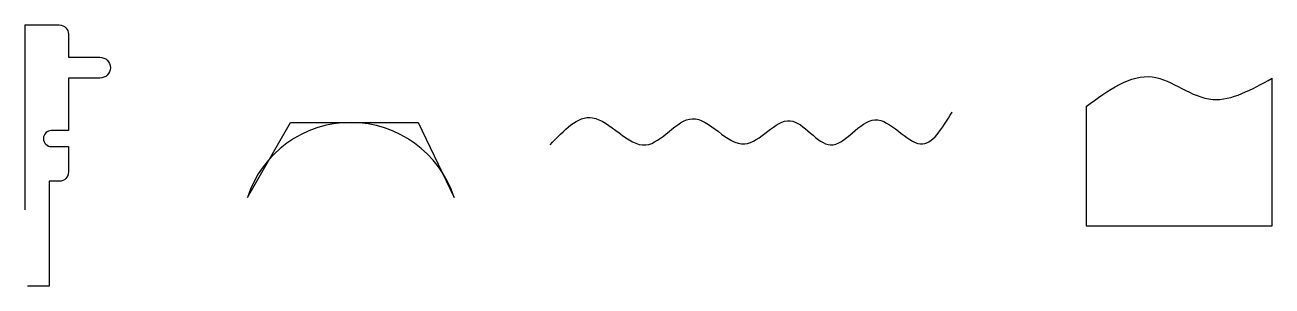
# Model space of a CAD drawing. Header units: inches. Extents: x 0.3 to 27.1, y 2 to 7.6.
import ezdxf

# ---------------------------------------------------------------- set-up
doc = ezdxf.new("R2010")
doc.units = ezdxf.units.IN
doc.header["$MEASUREMENT"] = 0

msp = doc.modelspace()

# ---------------------------------------------------------------- linework, layer by layer
msp.add_line((0.2738774917663065, 7.623631987012562), (0.2738774917663058, 3.65441143338894))
at = {"extrusion": (0, -1, 0)}
msp.add_line((20.21209307772855, 5.751844108677829), (20.21209307772855, 5.751844108677829, 2.127945021478808), dxfattribs=at)
msp.add_lwpolyline([(0.2738774917663065, 7.623631987012562), (1.00946179017448, 7.623631987012562, -0.414213562373095), (1.20946179017448, 7.423631987012562), (1.20946179017448, 6.931414358717873), (1.885161549073516, 6.931414358717873, -0.9999999999999999), (1.885161549073516, 6.481472918341048), (1.20946179017448, 6.481472918341047), (1.209461790174479, 5.356619296205189), (0.8456234458178675, 5.356619296205189, 0.9999999999999999), (0.8456234458178675, 5.010510492654738), (1.209461790174479, 5.010510492654738), (1.209461790174479, 4.466376545946862, -0.414213562373095), (1.009461790174479, 4.266376545946862), (0.7936465160036832, 4.266376545946862), (0.7936465160036827, 2.016669322868935), (0.3295628686863026, 2.016669322868935)], format="xyb")
msp.add_lwpolyline([(5.056487016918645, 3.917675424510065), (5.9842378124494, 5.526233565088489), (8.732480608959968, 5.526233565088489), (9.50268879693197, 3.917675424510065)])
at = {"extrusion": (1, 0, -4.43156732854109e-16)}
msp.add_arc((4.050593873145998, 6.1136567627816, 27.09157177508016), 6.5781399060537, 263.5619471978724, 291.6600902018519, dxfattribs=at)
at = {"extrusion": (-1, 0, 0)}
msp.add_arc((-4.560148364139651, 1.085080104681081, -23.09156488196416), 1.705017901629203, 219.5241897722058, 317.0090191922984, dxfattribs=at)
msp.add_arc((7.279587906925307, 3.187669682727028, 3.656123102496309), 2.339890157717796, 18.17877059399648, 161.8212294060035)
at = {"extrusion": (0, -1, 4.431567328541091e-16)}
msp.add_arc((25.58508169104302, 5.464076479417673, -3.312994181152057), 6.076773202661, 245.7740771344176, 284.3538442795759, dxfattribs=at)
for points in [[(23.09156488196416, 5.875324098139235), (24.51623896452954, 6.507426036003252, 0.6976056594017335), (25.81832746334565, 6.024928585230452), (27.09157177508016, 6.478581848921648)], [(11.56509881424176, 5.046946955971027), (12.47648409963601, 5.632154568064998), (13.62656554754085, 5.046946955971027), (14.62474942500971, 5.610480204196524), (15.75313125920131, 5.068621319839501), (16.7296154543461, 5.567131503003928), (17.59760144370304, 5.046946955971027), (18.5523860251346, 5.588805866872399), (19.52887028889022, 5.068621319839501), (20.21209307772855, 5.751844108677828)]]:
    msp.add_spline(points, degree=3)

doc.saveas('drawing.dxf')
